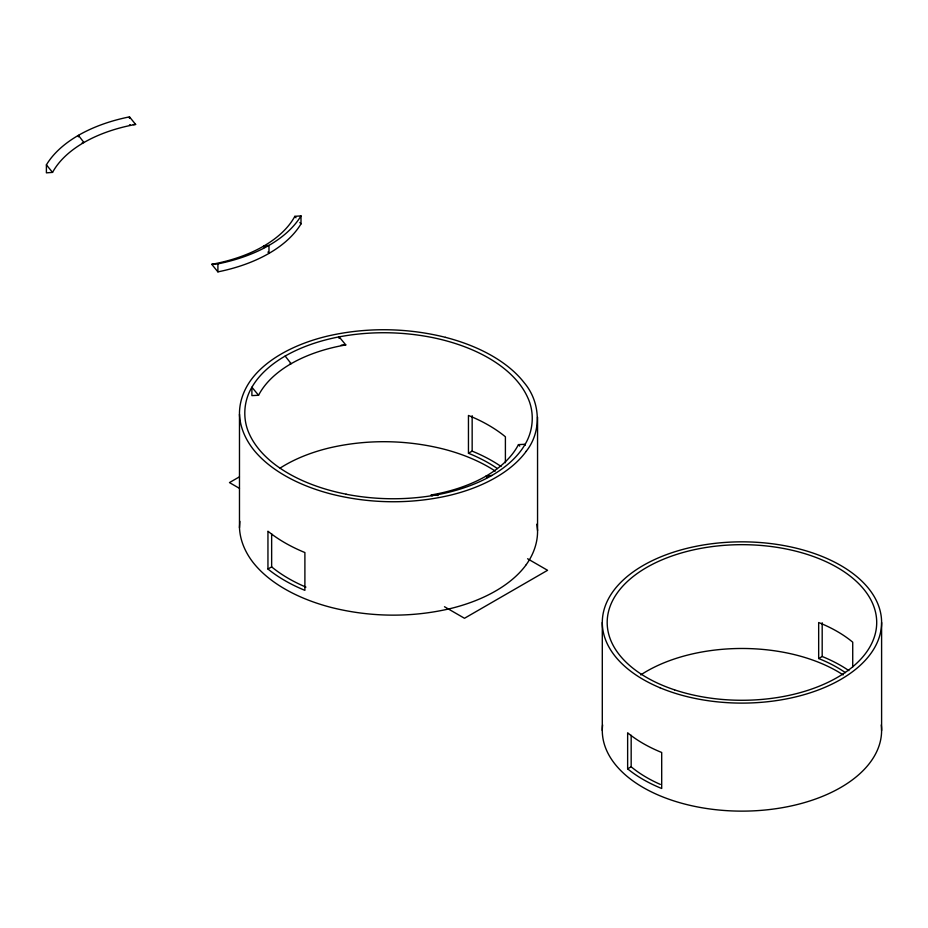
<?xml version="1.0" encoding="UTF-8"?>
<svg xmlns="http://www.w3.org/2000/svg" width="928" height="928" viewBox="0 0 928 928"><rect width="100%" height="100%" fill="white"/><g stroke="black" fill="none" stroke-linecap="round" stroke-linejoin="round"><path stroke-width="1.39" d="M526.292 564.607A142.355 82.186 0 0 1 449.976 608.675C411.162 617.735 370.226 617.201 331.574 607.538A156.032 90.086 0 0 1 252.729 562.008C245.178 552.114 240.004 540.258 239.482 527.719L239.482 414.329C239.273 402.056 243.681 390.166 250.769 380.271A142.355 82.186 0 0 1 327.074 336.203C365.887 327.143 406.824 327.677 445.463 337.34M239.482 527.719L239.876 521.374M445.463 337.351A156.032 90.086 0 0 1 524.308 382.87C540.479 401.952 541.975 431.392 526.269 451.217M537.556 417.159L537.556 530.549C537.776 542.81 533.368 554.7 526.269 564.607M239.389 476.864L229.46 482.595L239.47 488.36M267.948 569.015A156.414 90.306 0 0 0 304.894 590.347L304.894 552.543A156.414 90.306 0 0 1 267.948 531.222L267.948 569.015L271.649 566.88L271.649 533.809M505.4 462.77L505.4 436.786A150.916 87.128 0 0 0 468.454 415.454L468.454 453.258L472.155 451.124A156.414 90.306 0 0 1 501.074 466.471M627.641 768.825A139.652 80.632 0 0 0 661.699 788.487L661.699 752.48A139.652 80.632 0 0 1 627.641 732.818L627.641 768.825L631.168 766.795L631.168 735.278M852.728 666.942L852.728 642.188A134.757 77.801 0 0 0 818.67 622.526L818.67 658.532L822.185 656.502A139.652 80.632 0 0 1 848.888 670.642M82.209 142.773L83.938 142.506L78.416 135.36L78.416 136.857M290.035 363.834L291.16 363.683A129.885 74.994 0 0 1 345.796 344.926L339.114 336.864A137.727 79.518 0 0 0 285.151 356.062A137.727 79.518 0 0 0 251.917 387.22C243.391 401.383 242.417 419.572 249.562 434.501A150.058 86.629 0 0 0 346.144 494.183M339.114 338.442L339.114 336.864C369.379 331.18 400.71 331.412 430.928 337.247A150.058 86.629 0 0 1 527.452 396.987C534.667 411.904 533.623 430.093 525.144 444.268A137.727 79.518 0 0 1 491.898 475.426L485.889 476.192A129.885 74.994 0 0 1 431.253 494.96M129.491 124.874L130.256 124.816M300.997 215.888L294.849 216.34A126.985 73.312 0 0 1 211.758 264.318L217.906 271.869A134.757 77.801 0 0 0 300.997 223.892L300.997 215.888A134.757 77.801 0 0 1 217.906 263.865L211.758 264.318M133.33 124.584L135.639 124.422L129.491 116.87A134.757 77.801 0 0 0 46.4 164.848L46.4 172.852L52.548 172.399A126.985 73.312 0 0 1 135.639 124.422M341.191 345.146L345.784 344.914M258.564 395.27L251.894 395.618L251.894 387.22L258.564 395.27A129.885 74.994 0 0 1 291.137 363.672L285.163 356.074M487.014 477.618L485.889 476.192A129.885 74.994 0 0 0 518.45 444.616L525.144 444.268L525.144 445.312M346.121 494.241C376.339 500.076 407.67 500.308 437.935 494.624A137.727 79.518 0 0 0 491.898 475.426M527.58 558.76L547.578 570.302L464.487 618.28L444.489 606.738M518.474 444.616L519.726 446.124M432.1 495.97L431.265 494.972L437.935 494.624L437.935 495.668M294.849 216.34L295.997 217.755M52.548 172.399L46.4 164.848M299.848 222.476L300.997 223.892M264.492 247.567L263.459 246.233L268.981 245.386L268.981 253.379L267.948 252.045M536.813 524.192L537.556 530.549M239.482 414.329C240.004 426.868 245.189 438.724 252.718 448.618A156.032 90.086 0 0 0 331.586 494.137C370.214 503.811 411.162 504.345 449.964 495.274A142.355 82.186 0 0 0 526.292 451.217M881.6 622.468L881.6 730.498M822.185 622.746L822.185 656.502M602.295 622.468L602.295 730.498M472.155 415.686L472.155 451.124M217.906 263.865L217.906 271.869M129.491 116.87L129.491 118.378M881.264 724.942A139.652 80.632 0 0 1 741.948 811.13A139.652 80.632 0 0 1 602.62 724.942M640.738 674.911A134.757 77.801 0 0 1 843.158 674.911M660.342 784.404A134.757 77.801 0 0 1 631.168 766.795M818.67 658.532A134.757 77.801 0 0 1 845.408 672.649M495.274 471.111A150.556 86.919 0 0 0 443.468 449.048C406.186 439.71 366.676 439.199 329.231 447.957A137.356 79.298 0 0 0 280.152 468.072M468.454 453.258A150.916 87.128 0 0 1 497.42 468.582M305.938 587.111A150.916 87.128 0 0 1 271.649 566.88M660.005 687.764A139.652 80.632 0 0 0 880.858 630.796A139.652 80.632 0 0 0 684.98 548.854A139.652 80.632 0 0 0 660.005 687.764M674.563 689.852A134.757 77.801 0 0 0 876.705 622.468A134.757 77.801 0 0 0 674.563 555.095A134.757 77.801 0 0 0 674.563 689.852"/></g></svg>
